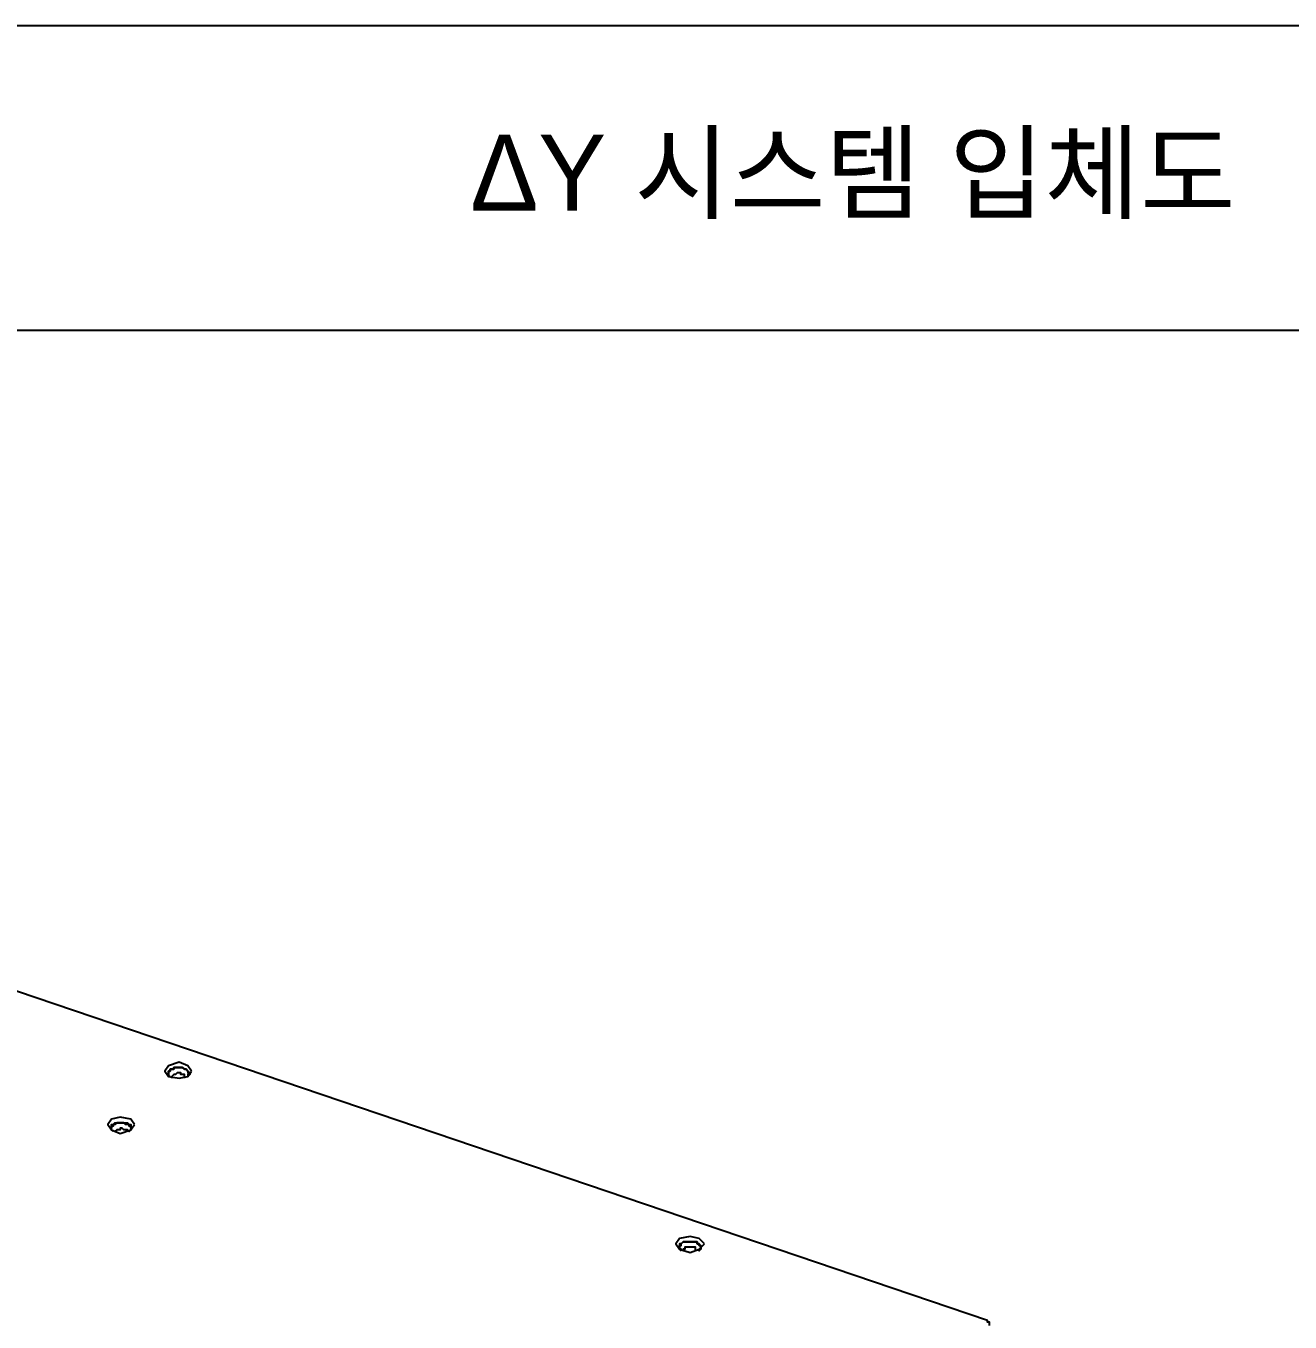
# Model space of a CAD drawing. Header units: millimetres. Extents: x 929 to 1725, y 58 to 532.
# Drawn here: x 1074.2 to 1157.3, y 446.4 to 531.6 of the extents above; entities that cross this region are included whole.
import ezdxf
from ezdxf.enums import TextEntityAlignment as Align

# ---------------------------------------------------------------- set-up
doc = ezdxf.new("R2010")
doc.units = ezdxf.units.MM
doc.header["$MEASUREMENT"] = 0
for name, color, linetype in [('TI-TEXT', 3, 'CONTINUOUS'), ('TT-TABL-LIN1', 4, 'CONTINUOUS'), ('TT-WIRE-EQPM', 6, 'CONTINUOUS')]:
    doc.layers.add(name, color=color, linetype=linetype)
doc.styles.get("Standard").update_dxf_attribs({"font": 'SYMBOL'})

msp = doc.modelspace()

# ---------------------------------------------------------------- linework, layer by layer
at = {"layer": 'TT-TABL-LIN1'}
for points in [[(1724.72458, 531.5569), (928.72458, 531.5569)], [(1724.72458, 511.54279), (928.72458, 511.54279)]]:
    msp.add_lwpolyline(points, dxfattribs=at)
at = {"layer": 'TT-WIRE-EQPM', "linetype": 'Continuous'}
for points in [[(1033.59386, 481.69718), (1137.40977, 446.46765)], [(1085.09217, 462.85348), (1084.85809, 463.2046), (1084.27288, 463.43869), (1083.57063, 463.2046), (1083.33655, 462.85348), (1083.57063, 462.50235), (1084.27288, 462.38531), (1084.85809, 462.50235), (1085.09217, 462.85348)], [(1084.85809, 462.50235), (1084.85809, 462.50235), (1084.97513, 462.61939), (1084.97513, 462.61939), (1084.97513, 462.73644), (1084.97513, 462.73644), (1084.85809, 462.85348), (1084.85809, 462.85348), (1084.74105, 462.97052), (1084.74105, 462.97052), (1084.62401, 462.97052), (1084.50696, 463.08756), (1084.38992, 463.08756), (1084.27288, 463.08756), (1084.15584, 463.08756), (1084.0388, 463.08756), (1083.92176, 463.08756), (1083.92176, 462.97052), (1083.80471, 462.97052), (1083.68767, 462.97052), (1083.68767, 462.85348), (1083.57063, 462.85348), (1083.57063, 462.85348), (1083.57063, 462.73644), (1083.57063, 462.73644), (1083.57063, 462.73644), (1083.57063, 462.61939), (1083.57063, 462.61939), (1083.57063, 462.61939), (1083.57063, 462.50235), (1083.68767, 462.50235)], [(1083.68767, 462.50235), (1083.57063, 462.50235), (1083.57063, 462.61939), (1083.57063, 462.61939), (1083.57063, 462.61939), (1083.57063, 462.73644), (1083.57063, 462.73644), (1083.57063, 462.85348), (1083.57063, 462.85348), (1083.68767, 462.85348), (1083.68767, 462.97052), (1083.68767, 462.97052), (1083.80471, 462.97052), (1083.80471, 462.97052), (1083.92176, 462.97052), (1083.92176, 463.08756), (1084.0388, 463.08756), (1084.0388, 463.08756), (1084.15584, 463.08756), (1084.27288, 463.08756), (1084.27288, 463.08756), (1084.38992, 463.08756), (1084.38992, 463.08756), (1084.50696, 463.08756), (1084.62401, 462.97052), (1084.62401, 462.97052), (1084.74105, 462.97052), (1084.74105, 462.97052), (1084.74105, 462.97052), (1084.85809, 462.85348), (1084.85809, 462.85348), (1084.85809, 462.85348), (1084.85809, 462.73644), (1084.97513, 462.73644), (1084.97513, 462.73644), (1084.97513, 462.61939), (1084.97513, 462.61939), (1084.85809, 462.61939), (1084.85809, 462.50235), (1084.85809, 462.50235), (1084.85809, 462.50235), (1084.85809, 462.50235)], [(1084.62401, 462.38531), (1084.62401, 462.50235), (1084.62401, 462.50235), (1084.62401, 462.50235), (1084.62401, 462.50235), (1084.62401, 462.61939), (1084.62401, 462.61939), (1084.50696, 462.61939), (1084.50696, 462.61939), (1084.50696, 462.61939), (1084.38992, 462.61939), (1084.38992, 462.73644), (1084.27288, 462.73644), (1084.27288, 462.73644), (1084.15584, 462.73644), (1084.15584, 462.73644), (1084.0388, 462.61939), (1084.0388, 462.61939), (1083.92176, 462.61939), (1083.92176, 462.61939), (1083.92176, 462.61939), (1083.80471, 462.50235), (1083.80471, 462.50235), (1083.80471, 462.50235), (1083.80471, 462.38531)], [(1081.34684, 459.34223), (1081.11276, 459.69335), (1080.41051, 459.8104), (1079.8253, 459.69335), (1079.59122, 459.34223), (1079.8253, 458.9911), (1080.41051, 458.75702), (1081.11276, 458.9911), (1081.34684, 459.34223)], [(1081.11276, 459.10815), (1081.11276, 459.10815), (1081.11276, 459.22519), (1081.11276, 459.22519), (1080.99572, 459.22519), (1080.99572, 459.34223), (1080.87867, 459.34223), (1080.87867, 459.34223), (1080.76163, 459.34223), (1080.64459, 459.45927), (1080.64459, 459.45927), (1080.52755, 459.45927), (1080.52755, 459.45927), (1080.41051, 459.45927), (1080.41051, 459.45927), (1080.29347, 459.45927), (1080.17642, 459.45927), (1080.17642, 459.45927), (1080.05938, 459.34223), (1080.05938, 459.34223), (1079.94234, 459.34223), (1079.94234, 459.34223), (1079.94234, 459.22519), (1079.8253, 459.22519), (1079.8253, 459.22519), (1079.8253, 459.22519), (1079.8253, 459.10815), (1079.8253, 459.10815)], [(1079.94234, 458.87406), (1079.8253, 458.9911), (1079.8253, 458.9911), (1079.8253, 459.10815), (1079.8253, 459.10815), (1079.8253, 459.10815), (1079.8253, 459.22519), (1079.8253, 459.22519), (1079.8253, 459.22519), (1079.8253, 459.34223), (1079.94234, 459.34223), (1079.94234, 459.34223), (1079.94234, 459.34223), (1080.05938, 459.45927), (1080.05938, 459.45927), (1080.17642, 459.45927), (1080.17642, 459.45927), (1080.29347, 459.45927), (1080.41051, 459.45927), (1080.41051, 459.45927), (1080.52755, 459.45927), (1080.52755, 459.45927), (1080.64459, 459.45927), (1080.64459, 459.45927), (1080.76163, 459.45927), (1080.87867, 459.45927), (1080.87867, 459.45927), (1080.99572, 459.34223), (1080.99572, 459.34223), (1080.99572, 459.34223), (1081.11276, 459.34223), (1081.11276, 459.22519), (1081.11276, 459.22519), (1081.11276, 459.22519), (1081.11276, 459.10815), (1081.11276, 459.10815), (1081.11276, 459.10815), (1081.11276, 458.9911), (1081.11276, 458.9911), (1081.11276, 458.9911), (1080.99572, 458.87406), (1080.99572, 458.87406)], [(1080.87867, 458.87406), (1080.87867, 458.87406), (1080.87867, 458.87406), (1080.87867, 458.87406), (1080.87867, 458.9911), (1080.76163, 458.9911), (1080.76163, 458.9911), (1080.76163, 458.9911), (1080.76163, 458.9911), (1080.64459, 458.9911), (1080.64459, 458.9911), (1080.64459, 458.9911), (1080.52755, 459.10815), (1080.41051, 459.10815), (1080.41051, 458.9911), (1080.29347, 458.9911), (1080.17642, 458.9911), (1080.17642, 458.9911), (1080.05938, 458.87406), (1080.05938, 458.87406), (1080.05938, 458.87406)], [(1118.80016, 451.50044), (1118.44903, 451.85157), (1117.86382, 451.96861), (1117.16157, 451.85157), (1116.92749, 451.50044), (1117.16157, 451.14932), (1117.86382, 450.91523), (1118.44903, 451.14932), (1118.80016, 451.50044)], [(1118.44903, 451.03228), (1118.44903, 451.14932), (1118.56607, 451.14932), (1118.56607, 451.26636), (1118.56607, 451.26636), (1118.56607, 451.3834), (1118.44903, 451.3834), (1118.44903, 451.50044), (1118.33199, 451.50044), (1118.33199, 451.61748), (1118.21495, 451.61748), (1118.09791, 451.61748), (1117.98086, 451.61748), (1117.86382, 451.61748), (1117.74678, 451.61748), (1117.62974, 451.61748), (1117.62974, 451.61748), (1117.5127, 451.61748), (1117.39566, 451.61748), (1117.27861, 451.50044), (1117.27861, 451.50044), (1117.16157, 451.50044), (1117.16157, 451.3834), (1117.16157, 451.3834), (1117.16157, 451.3834), (1117.16157, 451.26636), (1117.16157, 451.26636), (1117.16157, 451.14932), (1117.16157, 451.14932), (1117.16157, 451.14932), (1117.27861, 451.03228)], [(1117.27861, 451.03228), (1117.27861, 451.14932), (1117.16157, 451.14932), (1117.16157, 451.26636), (1117.16157, 451.26636), (1117.16157, 451.26636), (1117.16157, 451.3834), (1117.16157, 451.3834), (1117.27861, 451.3834), (1117.27861, 451.50044), (1117.27861, 451.50044), (1117.27861, 451.50044), (1117.39566, 451.61748), (1117.39566, 451.61748), (1117.5127, 451.61748), (1117.5127, 451.61748), (1117.62974, 451.61748), (1117.62974, 451.61748), (1117.74678, 451.61748), (1117.86382, 451.61748), (1117.86382, 451.61748), (1117.98086, 451.61748), (1117.98086, 451.61748), (1118.09791, 451.61748), (1118.21495, 451.61748), (1118.21495, 451.61748), (1118.33199, 451.61748), (1118.33199, 451.50044), (1118.44903, 451.50044), (1118.44903, 451.50044), (1118.44903, 451.50044), (1118.44903, 451.3834), (1118.56607, 451.3834), (1118.56607, 451.3834), (1118.56607, 451.26636), (1118.56607, 451.26636), (1118.56607, 451.26636), (1118.56607, 451.14932), (1118.44903, 451.14932), (1118.44903, 451.14932), (1118.44903, 451.03228), (1118.44903, 451.03228)], [(1118.21495, 451.03228), (1118.21495, 451.03228), (1118.21495, 451.03228), (1118.21495, 451.14932), (1118.21495, 451.14932), (1118.21495, 451.14932), (1118.21495, 451.14932), (1118.21495, 451.26636), (1118.09791, 451.26636), (1118.09791, 451.26636), (1117.98086, 451.26636), (1117.98086, 451.26636), (1117.86382, 451.26636), (1117.86382, 451.26636), (1117.74678, 451.26636), (1117.74678, 451.26636), (1117.62974, 451.26636), (1117.62974, 451.26636), (1117.5127, 451.26636), (1117.5127, 451.14932), (1117.5127, 451.14932), (1117.39566, 451.14932), (1117.39566, 451.03228), (1117.39566, 451.03228), (1117.39566, 451.03228)], [(1137.52681, 446.11653), (1137.52681, 446.23357), (1137.52681, 446.23357), (1137.52681, 446.23357), (1137.52681, 446.23357), (1137.52681, 446.35061), (1137.52681, 446.35061), (1137.40977, 446.35061), (1137.40977, 446.35061), (1137.40977, 446.35061), (1137.40977, 446.46765)]]:
    msp.add_lwpolyline(points, dxfattribs=at)

# ---------------------------------------------------------------- texts
at = {"layer": 'TI-TEXT'}
msp.add_text('DU 시스템 입체도', height=5, dxfattribs=at).set_placement((1153.70435, 519.404), align=Align.RIGHT)

doc.saveas('drawing.dxf')
